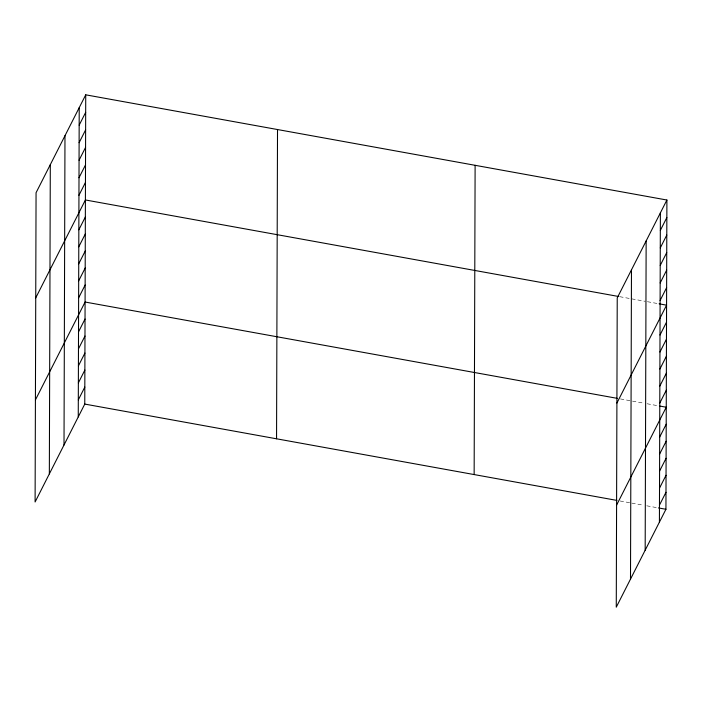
<?xml version="1.0" encoding="UTF-8"?>
<svg xmlns="http://www.w3.org/2000/svg" width="702" height="702" viewBox="0 0 702 702"><rect width="100%" height="100%" fill="white"/><g stroke="black" fill="none" stroke-linecap="round" stroke-linejoin="round"><path stroke-width="0.53" stroke-dasharray="3.51 2.63" d="M619.691 296.683L645.261 301.316M647.393 301.702L658.046 303.624M620.436 398.929L643.874 403.176M647.068 403.755L657.73 405.686M620.12 500.991L630.773 502.913M631.835 503.106L643.558 505.229M646.753 505.809L658.476 507.932"/><path stroke-width="1.05" d="M49.342 473.911L50.307 164.654M64.014 444.989L64.979 135.732M78.255 416.918L79.221 107.66M85.732 94.823L36.065 192.717L35.1 501.974L84.766 404.08L85.732 94.823L666.9 200.026L665.935 509.283L616.268 607.177L617.233 297.92L666.9 200.026M276.553 438.794L277.518 129.537M474.148 474.561L475.114 165.303M630.501 579.115L631.475 269.858M645.173 550.192L646.147 240.935M659.415 522.121L660.38 212.864M79.168 125.184L85.679 112.346M79.107 142.717L85.626 129.87M79.054 160.24L85.574 147.394M79.001 177.764L85.512 164.917M78.949 195.288L85.46 182.441M35.741 297.867L85.407 199.965L618.629 296.49M78.835 229.817L85.354 216.979M78.782 246.832L85.302 233.985M78.729 263.838L85.249 250.991M78.677 280.853L85.196 268.006M78.624 297.859L85.144 285.012M35.416 399.921L85.091 302.027L617.242 398.35M78.519 331.879L85.03 319.033M78.466 348.885L84.977 336.039M78.413 365.891L84.924 353.053M78.361 382.906L84.872 370.059M78.308 399.912L84.819 387.065M660.328 230.388L666.847 217.55M660.275 247.911L666.786 235.073M660.222 265.444L666.733 252.597M660.161 282.967L666.681 270.121M660.108 300.491L666.628 287.644M616.9 403.071L666.567 305.168L659.117 303.817M660.003 335.021L666.514 322.183M659.95 352.035L666.461 339.189M659.898 369.041L666.409 356.195M659.845 386.047L666.356 373.21M659.792 403.062L666.303 390.215M616.584 505.124L666.251 407.221L659.862 406.072M659.678 437.083L666.198 424.236M659.626 454.089L666.145 441.242M659.573 471.095L666.093 458.257M659.52 488.109L666.04 475.263M659.468 505.115L665.987 492.269M84.766 404.08L616.918 500.412M658.476 507.932L665.935 509.283"/></g></svg>
